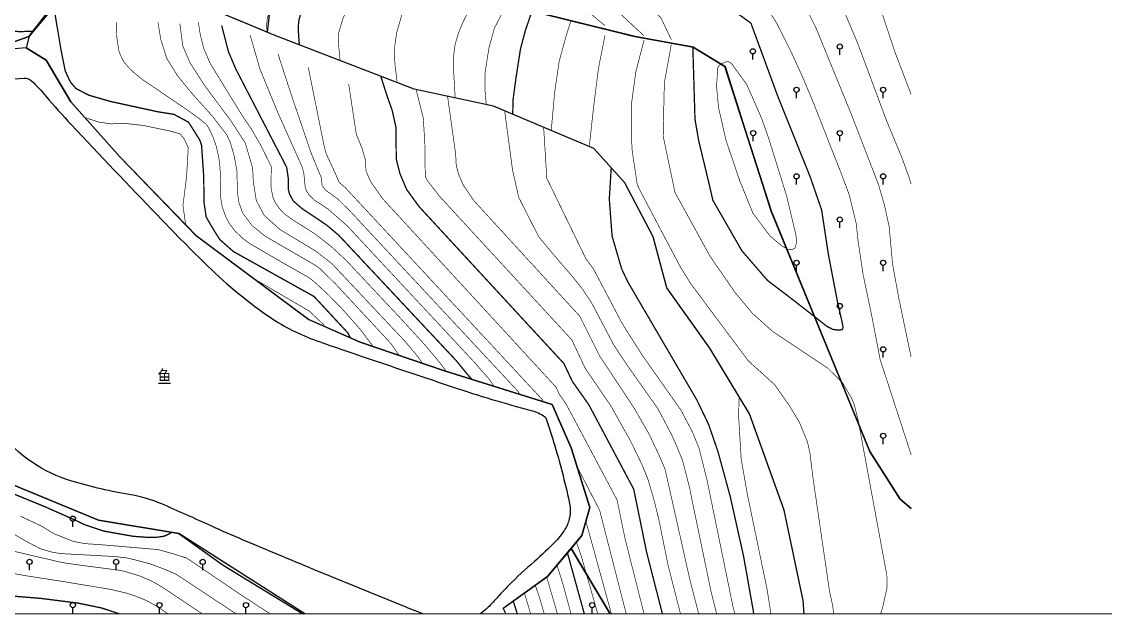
# Model space of a CAD drawing. Extents: x 396500 to 398250, y 1005980 to 1008200.
# Drawn here: x 397397.2 to 397522.4, y 1006729.9 to 1006798.5 of the extents above; entities that cross this region are included whole.
import ezdxf
from ezdxf.enums import TextEntityAlignment as Align

# ---------------------------------------------------------------- set-up
doc = ezdxf.new("R2010")
doc.units = 0
doc.header["$LTSCALE"] = 0.5
doc.linetypes.add('X3', pattern=[5, 4, -1])
doc.layers.get('0').update_dxf_attribs({"linetype": 'CONTINUOUS'})
doc.layers.add('ASSIST', color=7, linetype='CONTINUOUS', plot=False)
for name, color, linetype in [('DGX', 2, 'CONTINUOUS'), ('DLSS', 4, 'CONTINUOUS'), ('DMTZ', 3, 'CONTINUOUS'), ('SXSS', 5, 'CONTINUOUS'), ('ZBTZ', 3, 'CONTINUOUS')]:
    doc.layers.add(name, color=color, linetype=linetype)
doc.layers.add('绘图层', color=6, linetype='CONTINUOUS', lineweight=5)
doc.styles.add('细等线体', font='长等线体_0.TTF', dxfattribs={"width": 0.8})
doc.linetypes.add('10411', pattern='A,2,[150,AAA.SHX,S=1,R=0,X=0,Y=1],2,[151,AAA.SHX,S=1,R=0,X=0,Y=3],1e-11', length=4)
doc.linetypes.add('10421', pattern='A,2,[150,AAA.SHX,S=1,R=0,X=0,Y=1],1e-11', length=2)
doc.linetypes.add('1161', pattern='A,0,[149,AAA.SHX,S=0.15,R=0,X=0,Y=0],-1.6', length=1.6)

# ---------------------------------------------------------------- blocks, each defined once
blk = doc.blocks.new('gc325')
blk.add_line((0, 0), (0, 1.3))
blk.add_circle((0, 1.9), 0.6)

msp = doc.modelspace()

# ---------------------------------------------------------------- linework, layer by layer
at = {"layer": 'ASSIST', "linetype": '1161', "flags": 128}
for points in [[(397382.53, 1006800), (397367.94, 1006780.11), (397357.67, 1006774.01), (397345.7, 1006757.68), (397331.76, 1006738.12), (397334.96, 1006738.61), (397351.72, 1006737.75), (397368.36, 1006734.62), (397377.33, 1006738.67), (397378.11, 1006749.43), (397369.34, 1006777.02), (397382.57, 1006791.19), (397398.1, 1006796.76), (397400.6, 1006800)], [(397430.27, 1006800), (397425.93, 1006799.89), (397425.62, 1006797.24), (397419.3, 1006799.84), (397400.76, 1006799.93), (397398.1, 1006796.76), (397397.76, 1006795.41), (397400.07, 1006794), (397402.92, 1006789.19), (397408.64, 1006782.79), (397417.44, 1006773.69), (397430.43, 1006764.03), (397436.35, 1006761.38), (397446.1, 1006758.09), (397458.53, 1006754.18), (397460.72, 1006749.17), (397462.9, 1006742.29), (397461.96, 1006739.04), (397460.71, 1006737.55), (397465.22, 1006730)], [(397454.83, 1006800), (397468.11, 1006796.72), (397474.82, 1006795.52), (397478.48, 1006793.27), (397483.82, 1006776.57), (397495.22, 1006748.76), (397498.73, 1006743.24), (397500, 1006742.17)], [(397500, 1006742.17), (397498.73, 1006743.24), (397495.22, 1006748.76), (397483.82, 1006776.57), (397478.48, 1006793.27), (397474.82, 1006795.52), (397468.11, 1006796.72), (397454.83, 1006800)]]:
    msp.add_lwpolyline(points, dxfattribs=at)
at = {"layer": 'DGX', "color": 3, "linetype": 'Continuous', "lineweight": -2, "const_width": 0.15, "flags": 128}
for points, elevation in [([(397398.58, 1006797.35), (397397.11, 1006797.3), (397395.52, 1006797.37), (397394.18, 1006797.59), (397393.39, 1006797.88), (397390.03, 1006799.97), (397389.99, 1006800)], 22.5), ([(397435.23, 1006761.88), (397434.93, 1006762.46), (397431.03, 1006766.67), (397421.71, 1006771.87), (397420.12, 1006773.27), (397419.22, 1006774.72), (397418.56, 1006775.87), (397418.31, 1006777.55), (397418.28, 1006780.51), (397418.03, 1006784.14), (397417.82, 1006784.77), (397416.52, 1006786.83), (397414.82, 1006787.74), (397413, 1006788.03), (397407.53, 1006789.22), (397405.03, 1006789.94), (397403.53, 1006790.71), (397402.86, 1006791.49), (397402.27, 1006792.78), (397401.81, 1006795.08), (397401.02, 1006799.8)], 22.5), ([(397429.48, 1006799.39), (397429.24, 1006798.46), (397429.2, 1006797.47), (397429.32, 1006795.81)], 27.5), ([(397456.18, 1006799.61), (397455.45, 1006797.48), (397454.87, 1006795.3), (397454.36, 1006792.01), (397454.02, 1006789.48), (397453.97, 1006787.81)], 30), ([(397479.12, 1006800), (397481.49, 1006798.28), (397484.56, 1006789.91), (397488.34, 1006780.5), (397489.66, 1006776.68), (397490.43, 1006771.59), (397491.51, 1006765.95), (397492.05, 1006763.6), (397492.14, 1006763.05), (397492.02, 1006762.84), (397491.61, 1006762.79), (397490.95, 1006762.87), (397490.29, 1006763.21), (397486.35, 1006766.29), (397483.4, 1006768.54), (397480.44, 1006771.97), (397477.09, 1006777.81), (397476.7, 1006779.52), (397475.45, 1006784.72), (397475.03, 1006787.16), (397474.78, 1006795.49)], 32.5), ([(397449.25, 1006757.1), (397448.83, 1006757.57), (397447.4, 1006759.31), (397433.89, 1006773.74), (397432.47, 1006774.94), (397429.65, 1006776.83), (397428.63, 1006777.71), (397428.19, 1006778.5), (397428.04, 1006779.11), (397428.04, 1006780.38), (397427.86, 1006781.61), (397421.97, 1006793), (397421.12, 1006795.02), (397420.35, 1006798.02)], 25), ([(397471.26, 1006730), (397469.44, 1006737.11), (397467.95, 1006744.4), (397462.77, 1006754.15), (397460.86, 1006756.86), (397459.88, 1006758.93), (397443.16, 1006777.06), (397441.72, 1006779.05), (397440.94, 1006780.89), (397440.52, 1006782.57), (397440.48, 1006786.26), (397440.05, 1006788.2), (397439.49, 1006789.77), (397438.76, 1006792.05)], 27.5), ([(397481.8, 1006730), (397481.75, 1006730.41), (397480.64, 1006736.65), (397479.11, 1006743.51), (397477.69, 1006748.72), (397476.6, 1006751.89), (397475.24, 1006754.72), (397467.28, 1006768.34), (397466.56, 1006769.86), (397465.45, 1006773.67), (397465.13, 1006777.95), (397465.35, 1006781.53)], 30), ([(397414.58, 1006739.42), (397414.31, 1006739.23), (397413.67, 1006738.95), (397412.87, 1006738.84), (397411.73, 1006738.83), (397410.12, 1006738.95), (397406.74, 1006739.55), (397404.55, 1006740.28), (397403.3, 1006740.88), (397399.9, 1006742.38), (397394.11, 1006744.76), (397393.8, 1006744.86), (397389.49, 1006745.3), (397386.09, 1006746.05), (397378.93, 1006748.31), (397371.59, 1006750.45), (397370.28, 1006750.68), (397369.88, 1006751.27), (397368.89, 1006754.3), (397366.13, 1006764.9), (397363.75, 1006774.92), (397363.58, 1006775.93), (397363.06, 1006776.72), (397362.57, 1006776.93)], 22.5), ([(397462.24, 1006730), (397461.87, 1006731.33), (397460.29, 1006737.05)], 25), ([(397392.39, 1006732.36), (397399.54, 1006731.76), (397403.78, 1006731.22), (397406.45, 1006730.67), (397408.49, 1006730)], 25), ([(397454.03, 1006731.46), (397454.5, 1006730)], 22.5)]:
    msp.add_lwpolyline(points, dxfattribs=dict(at, elevation=elevation))
at = {"layer": 'DGX', "linetype": 'Continuous', "const_width": 0.075, "flags": 128}
for points, elevation in [([(397425.9, 1006799.79), (397425.62, 1006798.83), (397425.55, 1006798.1), (397425.58, 1006797.27)], 27), ([(397434.89, 1006800.07), (397434.32, 1006798.69), (397433.87, 1006797.17), (397433.83, 1006796.11), (397434.02, 1006794.06)], 28), ([(397441.4, 1006800.07), (397440.57, 1006797.19), (397440.29, 1006795.24), (397440.37, 1006793.54), (397440.61, 1006791.54)], 28.5), ([(397449.05, 1006799.97), (397448.3, 1006798.55), (397447.75, 1006797.26), (397447.33, 1006795.88), (397447.15, 1006794.53), (397447.14, 1006792.86), (397447.33, 1006789.61)], 29), ([(397453, 1006799.92), (397451.86, 1006797.7), (397451.23, 1006795.44), (397450.77, 1006792.47), (397450.78, 1006790.44), (397450.92, 1006788.83)], 29.5), ([(397464.62, 1006798), (397462.21, 1006800)], 31), ([(397469.11, 1006796.84), (397465.71, 1006800)], 31.5), ([(397472.3, 1006796.36), (397471.11, 1006798.87), (397469.94, 1006800)], 32), ([(397500, 1006748.35), (397499.96, 1006748.51), (397496.42, 1006759.39), (397495.44, 1006764.48), (397494.46, 1006769.16), (397493.88, 1006773), (397493.66, 1006775.09), (397492.84, 1006778.46), (397491.85, 1006781.09), (397488.62, 1006789.3), (397487.34, 1006792.33), (397486.11, 1006795.01), (397484.48, 1006798.25), (397484, 1006799.03), (397483.5, 1006799.61), (397483.35, 1006800)], 33), ([(397487.88, 1006800), (397489.07, 1006797.58), (397493.09, 1006787.74), (397496.21, 1006779.67), (397496.89, 1006777.35), (397497.46, 1006774.76), (397497.86, 1006770.37), (397498.58, 1006766.45), (397499.95, 1006759.88), (397500, 1006759.7)], 31.5), ([(397500, 1006779.67), (397499.7, 1006780.62), (397498.91, 1006782.78), (397497.1, 1006787.15), (397493.8, 1006796.02), (397492.12, 1006799.97), (397492.12, 1006800)], 31), ([(397496.45, 1006800), (397498.15, 1006794.88), (397500, 1006790.03)], 30.5), ([(397437.87, 1006760.86), (397436.37, 1006762.87), (397434.12, 1006765.4), (397432.7, 1006766.84), (397431.23, 1006768.22), (397430.46, 1006768.84), (397427.45, 1006770.55), (397423.53, 1006772.83), (397422.84, 1006773.35), (397421.91, 1006774.23), (397421.24, 1006775.1), (397420.8, 1006775.96), (397420.41, 1006777.05), (397420.25, 1006778.03), (397420.2, 1006779.4), (397420.22, 1006780.35), (397420.16, 1006781.55), (397420.02, 1006782.74), (397419.73, 1006784.02), (397419.39, 1006785.02), (397418.97, 1006785.94), (397418.74, 1006786.36), (397418.54, 1006786.61), (397417.65, 1006787.32), (397416.19, 1006788.37), (397411.17, 1006791.78), (397410.39, 1006792.41), (397409.67, 1006793.08), (397409.07, 1006793.77), (397408.67, 1006794.54), (397408.47, 1006795.09), (397408.2, 1006796.95), (397408.22, 1006798.37)], 23), ([(397412.99, 1006798.39), (397413.32, 1006796.39), (397414, 1006794.22), (397415.23, 1006792.23), (397416.81, 1006790.28), (397419.26, 1006787.55), (397420.93, 1006785.38), (397421.35, 1006784.48), (397421.78, 1006783), (397422.1, 1006781.27), (397422.19, 1006778.61), (397422.32, 1006777.6), (397422.77, 1006776.33), (397423.88, 1006774.85), (397425.42, 1006773.62), (397431.21, 1006770.26), (397431.73, 1006769.87), (397433.56, 1006768.07), (397439.89, 1006761.25), (397440.86, 1006759.84)], 23.5), ([(397443.56, 1006758.93), (397443.05, 1006759.68), (397441.61, 1006761.4), (397433.11, 1006770.45), (397431.23, 1006771.92), (397427.11, 1006774.4), (397425.28, 1006776.03), (397424.35, 1006777.78), (397424, 1006779.99), (397423.93, 1006781.5), (397423.09, 1006784.4), (397421.42, 1006786.99), (397418.44, 1006790.98), (397416.69, 1006793.71), (397415.86, 1006795.64), (397415.52, 1006798.22)], 24), ([(397446.26, 1006758.05), (397445.63, 1006758.92), (397443.94, 1006760.95), (397441.74, 1006763.37), (397434.74, 1006770.85), (397433.04, 1006772.42), (397431.05, 1006773.97), (397428.6, 1006775.51), (397427.54, 1006776.28), (397427.01, 1006776.86), (397426.57, 1006777.48), (397426.27, 1006778.15), (397426.05, 1006779.31), (397426.08, 1006781.69), (397424.92, 1006784.07), (397423.77, 1006786.06), (397422.8, 1006787.47), (397419.03, 1006793.61), (397418.27, 1006795.39), (397417.86, 1006797.06), (397417.66, 1006798.38)], 24.5), ([(397460.67, 1006798.47), (397460.17, 1006796.89), (397459.34, 1006793.86), (397458.83, 1006790.4), (397458.42, 1006785.87)], 30.5), ([(397451.85, 1006756.25), (397451.23, 1006757.14), (397449.54, 1006759.07), (397434.86, 1006774.84), (397432.59, 1006776.82), (397431.03, 1006777.84), (397430.4, 1006778.49), (397430.13, 1006778.91), (397430, 1006779.33), (397429.85, 1006780.85), (397429.68, 1006781.58), (397426.78, 1006788.07), (397424.77, 1006792.98), (397423.64, 1006796.9)], 25.5), ([(397464.63, 1006796.87), (397463.87, 1006793), (397463.32, 1006788.62), (397462.81, 1006783.94)], 31), ([(397469.15, 1006796.33), (397468.19, 1006792.63), (397467.66, 1006788.74), (397467.68, 1006785.16), (397467.78, 1006783.45), (397468.36, 1006779.62), (397468.74, 1006778.81), (397473.32, 1006770.13), (397474.56, 1006768.12), (397481.09, 1006759.37), (397481.62, 1006758.84), (397484.23, 1006756.48), (397485.96, 1006754.01), (397487.1, 1006752.12), (397488.02, 1006749.87), (397488.31, 1006748.58), (397488.66, 1006745.7), (397490.57, 1006732.6), (397490.93, 1006730.95), (397491.05, 1006730)], 31.5), ([(397496.48, 1006730), (397496.7, 1006730.69), (397497.22, 1006733.01), (397497.19, 1006734.46), (397493.9, 1006752.26), (397493.44, 1006754.14), (397493.07, 1006755.01), (397492.09, 1006756.68), (397490.35, 1006758.39), (397484, 1006762.63), (397481.66, 1006764.73), (397479.67, 1006767.12), (397476.78, 1006771.31), (397472.72, 1006778.7), (397471.35, 1006785.22), (397471.49, 1006791.36), (397472.29, 1006795.81)], 32), ([(397454.77, 1006755.36), (397454.6, 1006755.69), (397435.15, 1006776.58), (397433.75, 1006777.96), (397432.32, 1006779), (397431.96, 1006779.51), (397431.86, 1006780.41), (397430.71, 1006783.19), (397428.39, 1006790), (397426.86, 1006794.72)], 26), ([(397457.52, 1006754.49), (397457.41, 1006754.73), (397434.65, 1006779.24), (397433.91, 1006779.9), (397433.52, 1006780.81), (397432.42, 1006783.2), (397432.17, 1006784.15), (397430.36, 1006793.16)], 26.5), ([(397469.14, 1006730), (397466.95, 1006738.67), (397466.03, 1006743.15), (397460.11, 1006754.3), (397459.35, 1006755.38), (397458.97, 1006756.2), (397438.95, 1006777.98), (397437.55, 1006779.97), (397437.02, 1006781.2), (397436.96, 1006782.44), (397436.56, 1006783.83), (397435.9, 1006785.45), (397435.02, 1006791.26)], 27), ([(397473.35, 1006730), (397471.93, 1006735.56), (397470.85, 1006740.9), (397470.22, 1006743.43), (397469.58, 1006745.58), (397468.98, 1006747.08), (397467.6, 1006749.94), (397465.29, 1006754.06), (397462.36, 1006758.35), (397460.8, 1006761.66), (397445.6, 1006778.17), (397444.11, 1006780.07), (397443.87, 1006780.56), (397443.82, 1006784.28), (397443.65, 1006787.27), (397442.83, 1006790.56)], 28), ([(397475.45, 1006730), (397474.42, 1006734.01), (397471.57, 1006746.72), (397470.95, 1006748.17), (397469.74, 1006750.74), (397467.95, 1006753.85), (397464.03, 1006759.77), (397461.72, 1006764.39), (397449.5, 1006777.74), (397448.27, 1006779.54), (397447.72, 1006780.81), (397447.45, 1006781.82), (397447.38, 1006783.15), (397446.45, 1006789.81)], 28.5), ([(397404.56, 1006787.36), (397406.19, 1006786.83), (397407.63, 1006786.63), (397408.97, 1006786.71), (397411.3, 1006786.45), (397414.46, 1006785.79), (397415.52, 1006785.49), (397416.02, 1006784.9), (397416.49, 1006783.87), (397416.3, 1006780.56), (397415.88, 1006777.21), (397416.19, 1006774.97), (397416.04, 1006775.1)], 22), ([(397477.53, 1006730), (397476.91, 1006732.45), (397474.66, 1006743.25), (397474.43, 1006744.47), (397473.59, 1006747.73), (397473.04, 1006749.08), (397472.32, 1006750.72), (397470.74, 1006753.71), (397467.14, 1006758.81), (397465.65, 1006761.07), (397463.08, 1006765.95), (397462.03, 1006767.54), (397460.93, 1006768.91), (397458.76, 1006771.44), (397456.98, 1006773.58), (397454.67, 1006778.13), (397453.96, 1006781.24), (397453.05, 1006788.05)], 29), ([(397479.62, 1006730), (397479.4, 1006730.9), (397476.44, 1006745.36), (397475.51, 1006749.1), (397474.74, 1006751), (397473.39, 1006753.56), (397469.05, 1006759.72), (397467.03, 1006762.88), (397466.55, 1006763.68), (397463.28, 1006769.9), (397462.42, 1006771.05), (397457.91, 1006780.34), (397457.55, 1006786.16)], 29.5), ([(397421.99, 1006730), (397415.11, 1006734.55), (397413.71, 1006735.16), (397412.08, 1006735.76), (397410.17, 1006736.27), (397409.25, 1006736.47), (397407.99, 1006736.61), (397402.12, 1006736.93), (397401.5, 1006736.99), (397400.76, 1006737.12), (397399.4, 1006737.51), (397397.58, 1006738.47), (397396, 1006739.41), (397393.31, 1006740.4), (397392.75, 1006740.56), (397391.95, 1006740.53), (397382.68, 1006741.44), (397371.59, 1006742.73), (397368.03, 1006743.02), (397366.71, 1006742.86), (397366.42, 1006742.96), (397358.81, 1006772.94), (397358.5, 1006774.37), (397358.4, 1006774.45)], 23.5), ([(397432.24, 1006763.21), (397432.12, 1006763.43), (397430.51, 1006764.96), (397423.99, 1006768.78)], 22), ([(397483.79, 1006730), (397483.74, 1006730.39), (397483.35, 1006732.86), (397481.08, 1006743.8), (397480.37, 1006747.86), (397480.07, 1006752.78), (397480.12, 1006754.95)], 30.5), ([(397467.08, 1006730), (397464.01, 1006741.97), (397461.4, 1006747.02)], 26.5), ([(397397.11, 1006741.27), (397399.53, 1006740.13), (397400.97, 1006739.25), (397403.19, 1006738.37), (397404.55, 1006738.1), (397406.35, 1006737.98), (397413.03, 1006737.41), (397415.15, 1006736.81), (397416.33, 1006736.42), (397422.65, 1006732.13), (397425.93, 1006730)], 23), ([(397465.37, 1006730), (397462.42, 1006740.7)], 26), ([(397392.57, 1006738.1), (397401.94, 1006735.91), (397404.23, 1006735.58), (397408.4, 1006735.04), (397409.11, 1006734.9), (397410.84, 1006734.38), (397412.18, 1006733.81), (397412.91, 1006733.42), (397413.83, 1006732.85), (397418.07, 1006730)], 24), ([(397461.33, 1006738.29), (397461.92, 1006736.57), (397463.79, 1006730)], 25.5), ([(397414.13, 1006730), (397412.87, 1006730.85), (397411.6, 1006731.55), (397410.47, 1006732.01), (397409.35, 1006732.38), (397407.58, 1006732.8), (397402.28, 1006733.68), (397397.6, 1006734.41), (397390.24, 1006735.82)], 24.5), ([(397459.09, 1006735.61), (397459.72, 1006733.6), (397460.71, 1006730)], 24.5), ([(397456.58, 1006733.29), (397457.14, 1006731.63), (397457.61, 1006730)], 23.5), ([(397459.13, 1006730), (397457.9, 1006734.24)], 24), ([(397456.04, 1006730), (397455.33, 1006732.38)], 23)]:
    msp.add_lwpolyline(points, dxfattribs=dict(at, elevation=elevation))
at = {"layer": 'DGX', "linetype": 'Continuous', "const_width": 0.075, "elevation": 33, "flags": 128}
msp.add_lwpolyline([(397477.66, 1006793.13), (397477.52, 1006790.98), (397477.75, 1006788.52), (397478.6, 1006784.79), (397480.17, 1006780.13), (397481.72, 1006776.31), (397483.71, 1006773.66), (397485.04, 1006772.54), (397485.75, 1006772.14), (397486.34, 1006772.14), (397486.58, 1006772.29), (397486.76, 1006772.89), (397486.7, 1006773.75), (397485.62, 1006778.28), (397483.55, 1006784.94), (397482.71, 1006787.31), (397481.02, 1006791.17), (397479.24, 1006793.62), (397478.89, 1006793.84), (397478.53, 1006793.78), (397478.15, 1006793.61), (397477.83, 1006793.4)], close=True, dxfattribs=at)
at = {"layer": 'DLSS', "linetype": 'X3', "const_width": 0.15, "flags": 128}
for points in [[(397400.62, 1006800), (397398.15, 1006796.76), (397382.57, 1006791.19), (397369.34, 1006777.02), (397378.11, 1006749.43), (397377.33, 1006738.67), (397368.36, 1006734.62), (397350.95, 1006737.66), (397334.96, 1006738.61), (397330.47, 1006734.16), (397328.04, 1006730)], [(397500, 1006742.18), (397498.73, 1006743.24), (397495.22, 1006748.76), (397483.82, 1006776.52), (397478.53, 1006793.27), (397474.82, 1006795.52), (397468.11, 1006796.72), (397454.83, 1006800)]]:
    msp.add_lwpolyline(points, dxfattribs=at)
at = {"layer": 'DMTZ', "linetype": '10411'}
msp.add_lwpolyline([(397487.63, 1006730), (397487.54, 1006731.54), (397485.32, 1006741.98), (397481.31, 1006753.12), (397476.75, 1006760.69), (397471.79, 1006767.67), (397470.21, 1006773.57), (397466.91, 1006779.83), (397463.33, 1006783.8), (397451.76, 1006788.69), (397442.6, 1006790.63), (397426.41, 1006796.9), (397419.3, 1006799.84), (397400.76, 1006799.93)], dxfattribs=at)
at = {"layer": 'DMTZ', "linetype": '10421'}
for points in [[(397452.82, 1006730.6), (397457.98, 1006734.29), (397461.96, 1006739.04), (397462.9, 1006742.29), (397460.72, 1006749.17), (397458.53, 1006754.18), (397446.1, 1006758.09), (397436.35, 1006761.38), (397430.38, 1006764.03), (397417.39, 1006773.69), (397408.64, 1006782.79), (397402.92, 1006789.19), (397400.07, 1006794), (397397.76, 1006795.41), (397395.08, 1006795.19)], [(397396.13, 1006744.94), (397406.11, 1006740.83), (397415.4, 1006739.28), (397420.53, 1006735.6), (397429.74, 1006730)]]:
    msp.add_lwpolyline(points, dxfattribs=at)
at = {"layer": 'SXSS', "linetype": 'Continuous'}
for points in [[(397392.99, 1006791.31, -0.042536), (397397.52, 1006791.92, -0.209395), (397398.43, 1006791.58, -0.022804), (397400.03, 1006789.85, 0.012203), (397402.97, 1006786.56, 0.003434), (397412.96, 1006776.03, 0.006499), (397418.35, 1006770.57, 0.04142), (397425.63, 1006764.49, 0.065492), (397430.96, 1006761.7, 0.005739), (397434, 1006760.63, 0.001338), (397447.11, 1006756.2, 0.0158), (397456.08, 1006753.51, -0.084646), (397457.68, 1006752.78, -0.161483), (397457.78, 1006752.65, -0.008733), (397458.7, 1006749.83, -0.020335), (397460.51, 1006742.93, -0.090196), (397460.57, 1006741.3, -0.091267), (397460.13, 1006739.98, -0.063767), (397458.94, 1006738.37, -0.025459), (397456.48, 1006736.04, 0.0211), (397453.48, 1006733.25, 0.014216), (397452.26, 1006731.95, -0.015362), (397451.13, 1006730.74, -0.043996), (397450.25, 1006730, -0.043996)], [(397443.59, 1006730, -0.008313), (397441.57, 1006730.78, -0.001768), (397430.97, 1006735.12, -0.002295), (397422.84, 1006738.52, -0.006217), (397419.15, 1006740.14, 0.003993), (397413.42, 1006742.69, 0.061429), (397409.88, 1006743.73, -0.032122), (397403.04, 1006745.33, -0.151264), (397394.7, 1006750.96, -0.111097)]]:
    msp.add_lwpolyline(points, format="xyb", dxfattribs=at)
at = {"layer": 'ZBTZ', "linetype": '1161', "flags": 128}
for points in [[(397429.96, 1006730), (397415.4, 1006739.28), (397406.11, 1006740.83), (397396.13, 1006744.94), (397393.47, 1006747.28), (397390.7, 1006751.82), (397377.31, 1006775.15), (397375.12, 1006780.62), (397369.34, 1006777.02), (397378.11, 1006749.43), (397377.33, 1006738.67), (397368.36, 1006734.62), (397351.72, 1006737.75), (397334.96, 1006738.61), (397330.47, 1006734.16), (397328.04, 1006730)], [(397465.22, 1006730), (397460.71, 1006737.55), (397457.98, 1006734.29), (397452.87, 1006730.6), (397453.18, 1006730)], [(397460.71, 1006737.55), (397465.22, 1006730)]]:
    msp.add_lwpolyline(points, dxfattribs=at)
at = {"layer": '绘图层', "linetype": 'Continuous', "flags": 128}
msp.add_lwpolyline([(397300, 1007130), (397300, 1006730), (397700, 1006730), (397700, 1007130)], close=True, dxfattribs=at)

# ---------------------------------------------------------------- block references
at = {"layer": 'ZBTZ', "linetype": 'Continuous', "xscale": 0.5, "yscale": 0.5}
for p in [(397491.76, 1006794.62), (397481.72, 1006794.07), (397486.76, 1006789.62), (397496.76, 1006789.62), (397481.76, 1006784.62), (397491.76, 1006784.62), (397486.76, 1006779.62), (397496.76, 1006779.62), (397491.76, 1006774.62), (397486.76, 1006769.62), (397496.76, 1006769.62), (397491.76, 1006764.62), (397496.76, 1006759.62), (397496.76, 1006749.62), (397403.16, 1006740.04), (397398.16, 1006735.04), (397408.16, 1006735.04), (397418.16, 1006735.04), (397403.16, 1006730.04), (397413.16, 1006730.04), (397423.16, 1006730.04), (397463.16, 1006730.04)]:
    msp.add_blockref('gc325', p, dxfattribs=at)

# ---------------------------------------------------------------- texts
at = {"layer": 'SXSS', "color": 5, "linetype": 'Continuous', "style": '细等线体', "width": 0.8}
msp.add_text('鱼', height=1.5, dxfattribs=at).set_placement((397413.74, 1006757.47), align=Align.MIDDLE)

doc.saveas('drawing.dxf')
